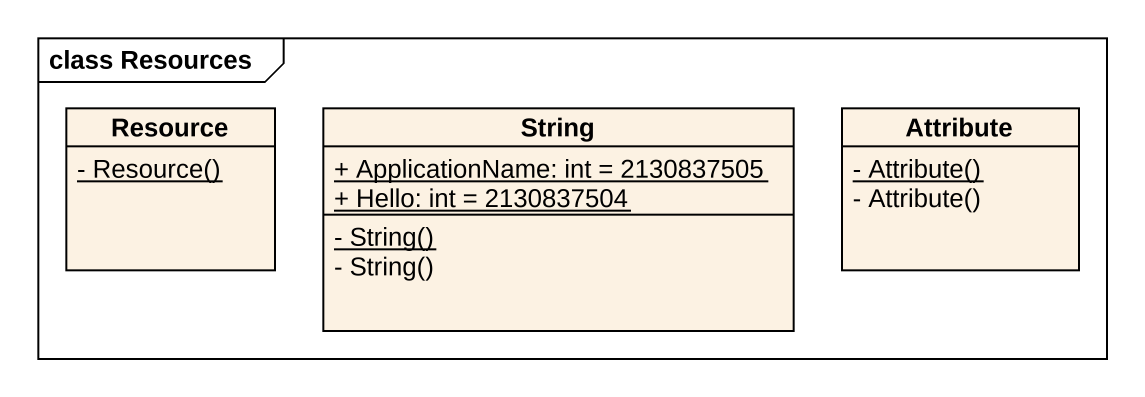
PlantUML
@startuml
mainframe class Resources
hide circle
hide empty members
skinparam classAttributeIconSize 0
class Resource {
  {static} - Resource()
}
class String {
  {static} + ApplicationName: int = 2130837505
  {static} + Hello: int = 2130837504
  {static} - String()
  - String()
}
class Attribute {
  {static} - Attribute()
  - Attribute()
}
@enduml
